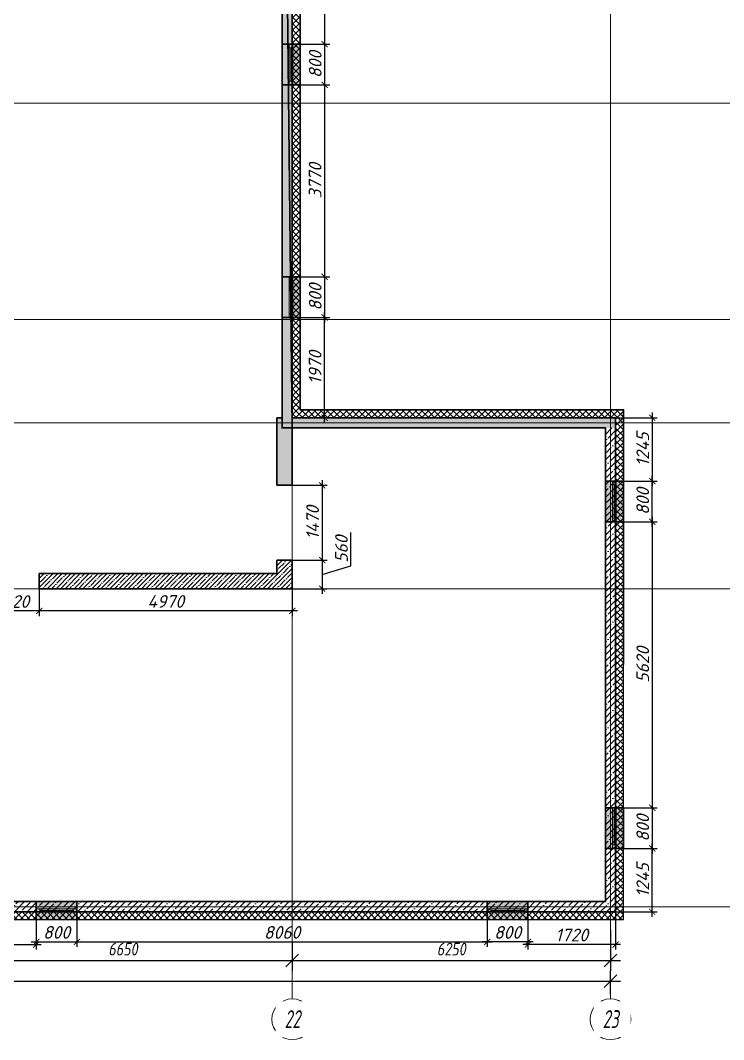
# Model space of a CAD drawing. Extents: x -96705 to 1864084, y -482104 to 235.
# Drawn here: x 1118138 to 1131952, y -158358 to -138329 of the extents above; entities that cross this region are included whole.
import ezdxf

# ---------------------------------------------------------------- set-up
doc = ezdxf.new("R2010")
doc.units = 0
doc.header["$LTSCALE"] = 100
doc.header["$PDMODE"] = 1
doc.header["$PDSIZE"] = 200
doc.linetypes.add('CENTER', pattern=[2, 1.25, -0.25, 0.25, -0.25])
doc.layers.get('Defpoints').update_dxf_attribs({"color": 42})
for name, color, linetype, lineweight in [('АР_Навесной фасад', 5, 'Continuous', 5), ('АР_Окна БЛОК', 250, 'Continuous', 13), ('АР_Оси', 193, 'Continuous', 9), ('АР_Оси размеры', 164, 'Continuous', 9), ('АР_Сущ Несущая стена', 202, 'Continuous', 30), ('АР_Утеплитель', 250, 'Continuous', 9), ('АР_Штриховка монолит', 250, 'Continuous', 9), ('СТЕНЫ кирпич ЛИДЕР', 250, 'Continuous', 15)]:
    doc.layers.add(name, color=color, linetype=linetype, lineweight=lineweight)
doc.styles.add('ISOCPEUR', font='isocpeui.ttf', dxfattribs={"height": 250})
doc.styles.add('ГОСТ 2.304', font='CS_Gost2304.shx', dxfattribs={"oblique": 10})
doc.dimstyles.new('R_100', dxfattribs={"dimtxt": 270, "dimasz": 120, "dimexe": 100, "dimexo": 0, "dimgap": 60, "dimtad": 1, "dimdec": 0, "dimrnd": 5, "dimzin": 0, "dimdsep": 46, "dimtxsty": 'ISOCPEUR', "dimblk": 'ARCHTICK', "dimcen": 0, "dimdle": 100, "dimclrd": 256, "dimclre": 256, "dimclrt": 256, "dimadec": 0, "dimazin": 0, "dimtfac": 2, "dimtdec": 0, "dimtofl": 0, "dimtmove": 1, "dimatfit": 3, "dimfxl": 1, "dimtvp": 3, "dimtolj": 1, "dimtzin": 0, "dimarcsym": 0})
doc.dimstyles.new('СПДС', dxfattribs={"dimscale": 100, "dimtxt": 2.5, "dimasz": 2.5, "dimexe": 2, "dimexo": 0.625, "dimgap": 1, "dimtad": 1, "dimdec": 0, "dimrnd": 5, "dimtxsty": 'ГОСТ 2.304', "dimblk": 'OBLIQUE', "dimblk1": 'OBLIQUE', "dimblk2": 'OBLIQUE', "dimcen": 2.5, "dimdle": 2, "dimadec": 0, "dimazin": 2, "dimtfac": 0.75, "dimtdec": 4, "dimtmove": 1, "dimatfit": 3, "dimfxl": 1, "dimtfill": 1, "dimtolj": 1, "dimarcsym": 1})
pattern_1 = [(45, (731759.35, -210952.4), (-88.388348, 88.388348), []), (45, (731847.74, -210952.4), (-88.388348, 88.388348), [156.25, -31.25, 0, -31.25])]
pattern_2 = [(45, (109726.16, -45746.82), (-123.743687, 123.743687), []), (45, (109849.9, -45746.82), (-123.743687, 123.743687), [218.75, -43.75, 0, -43.75])]

# ---------------------------------------------------------------- blocks, each defined once
blk = doc.blocks.new('_Oblique')
at = {"color": 0, "linetype": 'ByBlock', "lineweight": -2}
blk.add_line((-0.5, -0.5), (0.5, 0.5), dxfattribs=at)
blk = doc.blocks.new('*D666')
at = {"layer": 'Defpoints', "color": 0, "ltscale": 100, "transparency": 16777216}
for p in [(1116829, -156383), (1123479, -156383), (1123479, -156805)]:
    blk.add_point(p, dxfattribs=at)
at = {"layer": 'АР_Оси размеры', "color": 8, "lineweight": -2, "ltscale": 100, "transparency": 16777216}
for p, q in [((1116829, -156446), (1116829, -157005)), ((1123479, -156446), (1123479, -157005)), ((1116629, -156805), (1123679, -156805))]:
    blk.add_line(p, q, dxfattribs=at)
at = {"layer": 'АР_Оси размеры', "color": 8, "lineweight": -2, "ltscale": 100, "transparency": 16777216, "xscale": 250, "yscale": 250, "zscale": 250, "rotation": 180}
blk.add_blockref('_Oblique', (1116829, -156805), dxfattribs=at)
at = {"layer": 'АР_Оси размеры', "color": 8, "lineweight": -2, "ltscale": 100, "transparency": 16777216, "xscale": 250, "yscale": 250, "zscale": 250}
blk.add_blockref('_Oblique', (1123479, -156805), dxfattribs=at)
at = {"layer": 'АР_Оси размеры', "color": 8, "ltscale": 100, "transparency": 16777216, "insert": (1120154, -156580), "char_height": 250, "attachment_point": 5, "style": 'ГОСТ 2.304', "bg_fill": 3, "box_fill_scale": 1.1, "bg_fill_color": 256, "bg_fill_true_color": 13158600, "bg_fill_transparency": 0}
blk.add_mtext('\\A1;6650', dxfattribs=at)
blk = doc.blocks.new('*D667')
at = {"layer": 'Defpoints', "color": 0, "ltscale": 100, "transparency": 16777216}
for p in [(1129729, -156144), (1123479, -156383), (1129729, -156805)]:
    blk.add_point(p, dxfattribs=at)
at = {"layer": 'АР_Оси размеры', "color": 8, "lineweight": -2, "ltscale": 100, "transparency": 16777216}
for p, q in [((1129729, -156206), (1129729, -157005)), ((1123479, -156446), (1123479, -157005)), ((1123279, -156805), (1129929, -156805))]:
    blk.add_line(p, q, dxfattribs=at)
at = {"layer": 'АР_Оси размеры', "color": 8, "lineweight": -2, "ltscale": 100, "transparency": 16777216, "xscale": 250, "yscale": 250, "zscale": 250, "rotation": 180}
blk.add_blockref('_Oblique', (1123479, -156805), dxfattribs=at)
at = {"layer": 'АР_Оси размеры', "color": 8, "lineweight": -2, "ltscale": 100, "transparency": 16777216, "xscale": 250, "yscale": 250, "zscale": 250}
blk.add_blockref('_Oblique', (1129729, -156805), dxfattribs=at)
at = {"layer": 'АР_Оси размеры', "color": 8, "ltscale": 100, "transparency": 16777216, "insert": (1126604, -156580), "char_height": 250, "attachment_point": 5, "style": 'ГОСТ 2.304', "bg_fill": 3, "box_fill_scale": 1.1, "bg_fill_color": 256, "bg_fill_true_color": 13158600, "bg_fill_transparency": 0}
blk.add_mtext('\\A1;6250', dxfattribs=at)
blk = doc.blocks.new('*D638')
at = {"layer": 'Defpoints', "color": 0, "ltscale": 100, "transparency": 16777216}
for p in [(1129729, -157207), (1061314, -157533), (1129729, -157533)]:
    blk.add_point(p, dxfattribs=at)
at = {"layer": 'АР_Оси размеры', "color": 8, "lineweight": -2, "ltscale": 100, "transparency": 16777216}
for p, q in [((1061314, -157470), (1061314, -157007)), ((1129729, -157470), (1129729, -157007)), ((1061114, -157207), (1129929, -157207))]:
    blk.add_line(p, q, dxfattribs=at)
at = {"layer": 'АР_Оси размеры', "color": 8, "lineweight": -2, "ltscale": 100, "transparency": 16777216, "xscale": 250, "yscale": 250, "zscale": 250, "rotation": 180}
blk.add_blockref('_Oblique', (1061314, -157207), dxfattribs=at)
at = {"layer": 'АР_Оси размеры', "color": 8, "lineweight": -2, "ltscale": 100, "transparency": 16777216, "xscale": 250, "yscale": 250, "zscale": 250}
blk.add_blockref('_Oblique', (1129729, -157207), dxfattribs=at)
at = {"layer": 'АР_Оси размеры', "color": 8, "ltscale": 100, "transparency": 16777216, "insert": (1095521, -156982), "char_height": 250, "attachment_point": 5, "style": 'ГОСТ 2.304', "bg_fill": 3, "box_fill_scale": 1.1, "bg_fill_color": 256, "bg_fill_true_color": 13158600, "bg_fill_transparency": 0}
blk.add_mtext('\\A1;68415', dxfattribs=at)
blk = doc.blocks.new('_ArchTick')
at = {"color": 8, "linetype": 'ByBlock', "const_width": 0.15}
blk.add_lwpolyline([(-0.5, -0.5), (0.5, 0.5)], dxfattribs=at)
blk = doc.blocks.new('*D1050')
at = {"layer": 'Defpoints', "color": 8, "lineweight": -2, "ltscale": 100, "transparency": 16777216}
for p, q in [((1117588, -149497), (1117588, -150034)), ((1118508, -149497), (1118508, -150034)), ((1118608, -149934), (1117488, -149934))]:
    blk.add_line(p, q, dxfattribs=at)
at = {"layer": 'Defpoints', "color": 0, "ltscale": 100, "transparency": 16777216}
for p in [(1117588, -149497), (1118508, -149497), (1117588, -149934)]:
    blk.add_point(p, dxfattribs=at)
at = {"layer": 'Defpoints', "color": 8, "lineweight": -2, "ltscale": 100, "transparency": 16777216, "xscale": 120, "yscale": 120, "zscale": 120, "rotation": 180}
blk.add_blockref('_ArchTick', (1117588, -149934), dxfattribs=at)
at = {"layer": 'Defpoints', "color": 8, "lineweight": -2, "ltscale": 100, "transparency": 16777216, "xscale": 120, "yscale": 120, "zscale": 120}
blk.add_blockref('_ArchTick', (1118508, -149934), dxfattribs=at)
at = {"layer": 'Defpoints', "color": 8, "lineweight": 30, "ltscale": 100, "transparency": 16777216, "insert": (1118048, -149749), "char_height": 250, "attachment_point": 5, "style": 'ISOCPEUR'}
blk.add_mtext('\\A1;920', dxfattribs=at)
blk = doc.blocks.new('*D1051')
at = {"layer": 'Defpoints', "color": 8, "lineweight": -2, "ltscale": 100, "transparency": 16777216}
for p, q in [((1118508, -149497), (1118508, -150034)), ((1123479, -149497), (1123479, -150034)), ((1123579, -149934), (1118408, -149934))]:
    blk.add_line(p, q, dxfattribs=at)
at = {"layer": 'Defpoints', "color": 0, "ltscale": 100, "transparency": 16777216}
for p in [(1118508, -149497), (1123479, -149497), (1118508, -149934)]:
    blk.add_point(p, dxfattribs=at)
at = {"layer": 'Defpoints', "color": 8, "lineweight": -2, "ltscale": 100, "transparency": 16777216, "xscale": 120, "yscale": 120, "zscale": 120, "rotation": 180}
blk.add_blockref('_ArchTick', (1118508, -149934), dxfattribs=at)
at = {"layer": 'Defpoints', "color": 8, "lineweight": -2, "ltscale": 100, "transparency": 16777216, "xscale": 120, "yscale": 120, "zscale": 120}
blk.add_blockref('_ArchTick', (1123479, -149934), dxfattribs=at)
at = {"layer": 'Defpoints', "color": 8, "lineweight": 30, "ltscale": 100, "transparency": 16777216, "insert": (1120994, -149748), "char_height": 250, "attachment_point": 5, "style": 'ISOCPEUR'}
blk.add_mtext('\\A1;4970', dxfattribs=at)
blk = doc.blocks.new('*D1052')
at = {"layer": 'Defpoints', "color": 8, "lineweight": -2, "ltscale": 100, "transparency": 16777216}
for p, q in [((1124631, -149046), (1124631, -148395)), ((1123479, -148935), (1124166, -148935)), ((1124066, -148835), (1124066, -149597)), ((1124066, -149216), (1124631, -149046)), ((1123479, -149497), (1124166, -149497))]:
    blk.add_line(p, q, dxfattribs=at)
at = {"layer": 'Defpoints', "color": 0, "ltscale": 100, "transparency": 16777216}
for p in [(1123479, -148935), (1123479, -149497), (1124066, -149497)]:
    blk.add_point(p, dxfattribs=at)
at = {"layer": 'Defpoints', "color": 8, "lineweight": -2, "ltscale": 100, "transparency": 16777216, "xscale": 120, "yscale": 120, "zscale": 120}
for p, rotation in [((1124066, -148935), 90), ((1124066, -149497), 270)]:
    blk.add_blockref('_ArchTick', p, dxfattribs=dict(at, rotation=rotation))
at = {"layer": 'Defpoints', "color": 8, "lineweight": 30, "ltscale": 100, "transparency": 16777216, "insert": (1124446, -148721), "char_height": 250, "attachment_point": 5, "rotation": 90, "style": 'ISOCPEUR'}
blk.add_mtext('\\A1;560', dxfattribs=at)
blk = doc.blocks.new('*D1053')
at = {"layer": 'Defpoints', "color": 8, "lineweight": -2, "ltscale": 100, "transparency": 16777216}
for p, q in [((1124066, -147365), (1124066, -149035)), ((1123479, -147465), (1124166, -147465)), ((1123479, -148935), (1124166, -148935))]:
    blk.add_line(p, q, dxfattribs=at)
at = {"layer": 'Defpoints', "color": 0, "ltscale": 100, "transparency": 16777216}
for p in [(1123479, -147465), (1123479, -148935), (1124066, -148935)]:
    blk.add_point(p, dxfattribs=at)
at = {"layer": 'Defpoints', "color": 8, "lineweight": -2, "ltscale": 100, "transparency": 16777216, "xscale": 120, "yscale": 120, "zscale": 120}
for p, rotation in [((1124066, -147465), 90), ((1124066, -148935), 270)]:
    blk.add_blockref('_ArchTick', p, dxfattribs=dict(at, rotation=rotation))
at = {"layer": 'Defpoints', "color": 8, "lineweight": 30, "ltscale": 100, "transparency": 16777216, "insert": (1123879, -148200), "char_height": 250, "attachment_point": 5, "rotation": 90, "style": 'ISOCPEUR'}
blk.add_mtext('\\A1;1470', dxfattribs=at)
blk = doc.blocks.new('*D1060')
at = {"layer": 'Defpoints', "color": 8, "lineweight": -2, "ltscale": 100, "transparency": 16777216}
for p, q in [((1116729, -155847), (1116729, -156589)), ((1118449, -155899), (1118449, -156589)), ((1116629, -156489), (1118549, -156489))]:
    blk.add_line(p, q, dxfattribs=at)
at = {"layer": 'Defpoints', "color": 0, "ltscale": 100, "transparency": 16777216}
for p in [(1116729, -155847), (1118449, -155899), (1118449, -156489)]:
    blk.add_point(p, dxfattribs=at)
at = {"layer": 'Defpoints', "color": 8, "lineweight": -2, "ltscale": 100, "transparency": 16777216, "xscale": 120, "yscale": 120, "zscale": 120, "rotation": 180}
blk.add_blockref('_ArchTick', (1116729, -156489), dxfattribs=at)
at = {"layer": 'Defpoints', "color": 8, "lineweight": -2, "ltscale": 100, "transparency": 16777216, "xscale": 120, "yscale": 120, "zscale": 120}
blk.add_blockref('_ArchTick', (1118449, -156489), dxfattribs=at)
at = {"layer": 'Defpoints', "color": 8, "lineweight": 30, "ltscale": 100, "transparency": 16777216, "insert": (1117589, -156302), "char_height": 250, "attachment_point": 5, "style": 'ISOCPEUR'}
blk.add_mtext('\\A1;1720', dxfattribs=at)
blk = doc.blocks.new('*D1061')
at = {"layer": 'Defpoints', "color": 8, "lineweight": -2, "ltscale": 100, "transparency": 16777216}
for p, q in [((1118449, -156007), (1118449, -156536)), ((1119249, -156007), (1119249, -156536)), ((1118349, -156436), (1119349, -156436))]:
    blk.add_line(p, q, dxfattribs=at)
at = {"layer": 'Defpoints', "color": 0, "ltscale": 100, "transparency": 16777216}
for p in [(1118449, -156007), (1119249, -156007), (1119249, -156436)]:
    blk.add_point(p, dxfattribs=at)
at = {"layer": 'Defpoints', "color": 8, "lineweight": -2, "ltscale": 100, "transparency": 16777216, "xscale": 120, "yscale": 120, "zscale": 120, "rotation": 180}
blk.add_blockref('_ArchTick', (1118449, -156436), dxfattribs=at)
at = {"layer": 'Defpoints', "color": 8, "lineweight": -2, "ltscale": 100, "transparency": 16777216, "xscale": 120, "yscale": 120, "zscale": 120}
blk.add_blockref('_ArchTick', (1119249, -156436), dxfattribs=at)
at = {"layer": 'Defpoints', "color": 8, "lineweight": 30, "ltscale": 100, "transparency": 16777216, "insert": (1118849, -156251), "char_height": 250, "attachment_point": 5, "style": 'ISOCPEUR'}
blk.add_mtext('\\A1;800', dxfattribs=at)
blk = doc.blocks.new('*D1062')
at = {"layer": 'Defpoints', "color": 8, "lineweight": -2, "ltscale": 100, "transparency": 16777216}
for p, q in [((1128109, -155899), (1128109, -156589)), ((1129829, -155847), (1129829, -156589)), ((1129929, -156489), (1128009, -156489))]:
    blk.add_line(p, q, dxfattribs=at)
at = {"layer": 'Defpoints', "color": 0, "ltscale": 100, "transparency": 16777216}
for p in [(1128109, -155899), (1129829, -155847), (1128109, -156489)]:
    blk.add_point(p, dxfattribs=at)
at = {"layer": 'Defpoints', "color": 8, "lineweight": -2, "ltscale": 100, "transparency": 16777216, "xscale": 120, "yscale": 120, "zscale": 120, "rotation": 180}
blk.add_blockref('_ArchTick', (1128109, -156489), dxfattribs=at)
at = {"layer": 'Defpoints', "color": 8, "lineweight": -2, "ltscale": 100, "transparency": 16777216, "xscale": 120, "yscale": 120, "zscale": 120}
blk.add_blockref('_ArchTick', (1129829, -156489), dxfattribs=at)
at = {"layer": 'Defpoints', "color": 8, "lineweight": 30, "ltscale": 100, "transparency": 16777216, "insert": (1128969, -156302), "char_height": 250, "attachment_point": 5, "style": 'ISOCPEUR'}
blk.add_mtext('\\A1;1720', dxfattribs=at)
blk = doc.blocks.new('*D1063')
at = {"layer": 'Defpoints', "color": 8, "lineweight": -2, "ltscale": 100, "transparency": 16777216}
for p, q in [((1127309, -156007), (1127309, -156536)), ((1128109, -156007), (1128109, -156536)), ((1128209, -156436), (1127209, -156436))]:
    blk.add_line(p, q, dxfattribs=at)
at = {"layer": 'Defpoints', "color": 0, "ltscale": 100, "transparency": 16777216}
for p in [(1127309, -156007), (1128109, -156007), (1127309, -156436)]:
    blk.add_point(p, dxfattribs=at)
at = {"layer": 'Defpoints', "color": 8, "lineweight": -2, "ltscale": 100, "transparency": 16777216, "xscale": 120, "yscale": 120, "zscale": 120, "rotation": 180}
blk.add_blockref('_ArchTick', (1127309, -156436), dxfattribs=at)
at = {"layer": 'Defpoints', "color": 8, "lineweight": -2, "ltscale": 100, "transparency": 16777216, "xscale": 120, "yscale": 120, "zscale": 120}
blk.add_blockref('_ArchTick', (1128109, -156436), dxfattribs=at)
at = {"layer": 'Defpoints', "color": 8, "lineweight": 30, "ltscale": 100, "transparency": 16777216, "insert": (1127709, -156251), "char_height": 250, "attachment_point": 5, "style": 'ISOCPEUR'}
blk.add_mtext('\\A1;800', dxfattribs=at)
blk = doc.blocks.new('*D643')
at = {"layer": 'Defpoints', "color": 8, "lineweight": -2, "ltscale": 100, "transparency": 16777216}
for p, q in [((1119249, -156007), (1119249, -156536)), ((1127309, -156007), (1127309, -156536)), ((1119149, -156436), (1127409, -156436))]:
    blk.add_line(p, q, dxfattribs=at)
at = {"layer": 'Defpoints', "color": 0, "ltscale": 100, "transparency": 16777216}
for p in [(1119249, -156007), (1127309, -156007), (1127309, -156436)]:
    blk.add_point(p, dxfattribs=at)
at = {"layer": 'Defpoints', "color": 8, "lineweight": -2, "ltscale": 100, "transparency": 16777216, "xscale": 120, "yscale": 120, "zscale": 120, "rotation": 180}
blk.add_blockref('_ArchTick', (1119249, -156436), dxfattribs=at)
at = {"layer": 'Defpoints', "color": 8, "lineweight": -2, "ltscale": 100, "transparency": 16777216, "xscale": 120, "yscale": 120, "zscale": 120}
blk.add_blockref('_ArchTick', (1127309, -156436), dxfattribs=at)
at = {"layer": 'Defpoints', "color": 8, "lineweight": 30, "ltscale": 100, "transparency": 16777216, "insert": (1123279, -156251), "char_height": 250, "attachment_point": 5, "style": 'ISOCPEUR'}
blk.add_mtext('\\A1;8060', dxfattribs=at)
blk = doc.blocks.new('*D1064')
at = {"layer": 'Defpoints', "color": 8, "lineweight": -2, "ltscale": 100, "transparency": 16777216}
for p, q in [((1129829, -154602), (1130649, -154602)), ((1130549, -155947), (1130549, -154502)), ((1129829, -155847), (1130649, -155847))]:
    blk.add_line(p, q, dxfattribs=at)
at = {"layer": 'Defpoints', "color": 0, "ltscale": 100, "transparency": 16777216}
for p in [(1129829, -154602), (1130549, -154602), (1129829, -155847)]:
    blk.add_point(p, dxfattribs=at)
at = {"layer": 'Defpoints', "color": 8, "lineweight": -2, "ltscale": 100, "transparency": 16777216, "xscale": 120, "yscale": 120, "zscale": 120}
for p, rotation in [((1130549, -154602), 90), ((1130549, -155847), 270)]:
    blk.add_blockref('_ArchTick', p, dxfattribs=dict(at, rotation=rotation))
at = {"layer": 'Defpoints', "color": 8, "lineweight": 30, "ltscale": 100, "transparency": 16777216, "insert": (1130364, -155224), "char_height": 250, "attachment_point": 5, "rotation": 90, "style": 'ISOCPEUR'}
blk.add_mtext('\\A1;1245', dxfattribs=at)
blk = doc.blocks.new('*D1065')
at = {"layer": 'Defpoints', "color": 8, "lineweight": -2, "ltscale": 100, "transparency": 16777216}
for p, q in [((1129989, -153802), (1130649, -153802)), ((1130549, -153702), (1130549, -154702)), ((1129989, -154602), (1130649, -154602))]:
    blk.add_line(p, q, dxfattribs=at)
at = {"layer": 'Defpoints', "color": 0, "ltscale": 100, "transparency": 16777216}
for p in [(1129989, -153802), (1129989, -154602), (1130549, -154602)]:
    blk.add_point(p, dxfattribs=at)
at = {"layer": 'Defpoints', "color": 8, "lineweight": -2, "ltscale": 100, "transparency": 16777216, "xscale": 120, "yscale": 120, "zscale": 120}
for p, rotation in [((1130549, -153802), 90), ((1130549, -154602), 270)]:
    blk.add_blockref('_ArchTick', p, dxfattribs=dict(at, rotation=rotation))
at = {"layer": 'Defpoints', "color": 8, "lineweight": 30, "ltscale": 100, "transparency": 16777216, "insert": (1130364, -154202), "char_height": 250, "attachment_point": 5, "rotation": 90, "style": 'ISOCPEUR'}
blk.add_mtext('\\A1;800', dxfattribs=at)
blk = doc.blocks.new('*D644')
at = {"layer": 'Defpoints', "color": 8, "lineweight": -2, "ltscale": 100, "transparency": 16777216}
for p, q in [((1129829, -146137), (1130649, -146137)), ((1130549, -146037), (1130549, -147482)), ((1129829, -147382), (1130649, -147382))]:
    blk.add_line(p, q, dxfattribs=at)
at = {"layer": 'Defpoints', "color": 0, "ltscale": 100, "transparency": 16777216}
for p in [(1129829, -146137), (1129829, -147382), (1130549, -147382)]:
    blk.add_point(p, dxfattribs=at)
at = {"layer": 'Defpoints', "color": 8, "lineweight": -2, "ltscale": 100, "transparency": 16777216, "xscale": 120, "yscale": 120, "zscale": 120}
for p, rotation in [((1130549, -146137), 90), ((1130549, -147382), 270)]:
    blk.add_blockref('_ArchTick', p, dxfattribs=dict(at, rotation=rotation))
at = {"layer": 'Defpoints', "color": 8, "lineweight": 30, "ltscale": 100, "transparency": 16777216, "insert": (1130364, -146759), "char_height": 250, "attachment_point": 5, "rotation": 90, "style": 'ISOCPEUR'}
blk.add_mtext('\\A1;1245', dxfattribs=at)
blk = doc.blocks.new('*D1066')
at = {"layer": 'Defpoints', "color": 8, "lineweight": -2, "ltscale": 100, "transparency": 16777216}
for p, q in [((1129989, -147382), (1130649, -147382)), ((1130549, -148282), (1130549, -147282)), ((1129989, -148182), (1130649, -148182))]:
    blk.add_line(p, q, dxfattribs=at)
at = {"layer": 'Defpoints', "color": 0, "ltscale": 100, "transparency": 16777216}
for p in [(1129989, -147382), (1130549, -147382), (1129989, -148182)]:
    blk.add_point(p, dxfattribs=at)
at = {"layer": 'Defpoints', "color": 8, "lineweight": -2, "ltscale": 100, "transparency": 16777216, "xscale": 120, "yscale": 120, "zscale": 120}
for p, rotation in [((1130549, -147382), 90), ((1130549, -148182), 270)]:
    blk.add_blockref('_ArchTick', p, dxfattribs=dict(at, rotation=rotation))
at = {"layer": 'Defpoints', "color": 8, "lineweight": 30, "ltscale": 100, "transparency": 16777216, "insert": (1130364, -147782), "char_height": 250, "attachment_point": 5, "rotation": 90, "style": 'ISOCPEUR'}
blk.add_mtext('\\A1;800', dxfattribs=at)
blk = doc.blocks.new('*D645')
at = {"layer": 'Defpoints', "color": 8, "lineweight": -2, "ltscale": 100, "transparency": 16777216}
for p, q in [((1129989, -148182), (1130649, -148182)), ((1130549, -148082), (1130549, -153902)), ((1129989, -153802), (1130649, -153802))]:
    blk.add_line(p, q, dxfattribs=at)
at = {"layer": 'Defpoints', "color": 0, "ltscale": 100, "transparency": 16777216}
for p in [(1129989, -148182), (1129989, -153802), (1130549, -153802)]:
    blk.add_point(p, dxfattribs=at)
at = {"layer": 'Defpoints', "color": 8, "lineweight": -2, "ltscale": 100, "transparency": 16777216, "xscale": 120, "yscale": 120, "zscale": 120}
for p, rotation in [((1130549, -148182), 90), ((1130549, -153802), 270)]:
    blk.add_blockref('_ArchTick', p, dxfattribs=dict(at, rotation=rotation))
at = {"layer": 'Defpoints', "color": 8, "lineweight": 30, "ltscale": 100, "transparency": 16777216, "insert": (1130364, -150992), "char_height": 250, "attachment_point": 5, "rotation": 90, "style": 'ISOCPEUR'}
blk.add_mtext('\\A1;5620', dxfattribs=at)
blk = doc.blocks.new('*D1069')
at = {"layer": 'Defpoints', "color": 8, "lineweight": -2, "ltscale": 100, "transparency": 16777216}
for p, q in [((1123479, -144167), (1124215, -144167)), ((1124115, -146237), (1124115, -144067)), ((1123479, -146137), (1124215, -146137))]:
    blk.add_line(p, q, dxfattribs=at)
at = {"layer": 'Defpoints', "color": 0, "ltscale": 100, "transparency": 16777216}
for p in [(1123479, -144167), (1124115, -144167), (1123479, -146137)]:
    blk.add_point(p, dxfattribs=at)
at = {"layer": 'Defpoints', "color": 8, "lineweight": -2, "ltscale": 100, "transparency": 16777216, "xscale": 120, "yscale": 120, "zscale": 120}
for p, rotation in [((1124115, -144167), 90), ((1124115, -146137), 270)]:
    blk.add_blockref('_ArchTick', p, dxfattribs=dict(at, rotation=rotation))
at = {"layer": 'Defpoints', "color": 8, "lineweight": 30, "ltscale": 100, "transparency": 16777216, "insert": (1123928, -145152), "char_height": 250, "attachment_point": 5, "rotation": 90, "style": 'ISOCPEUR'}
blk.add_mtext('\\A1;1970', dxfattribs=at)
blk = doc.blocks.new('*D1070')
at = {"layer": 'Defpoints', "color": 8, "lineweight": -2, "ltscale": 100, "transparency": 16777216}
for p, q in [((1123629, -143367), (1124215, -143367)), ((1124115, -143267), (1124115, -144267)), ((1123639, -144167), (1124215, -144167))]:
    blk.add_line(p, q, dxfattribs=at)
at = {"layer": 'Defpoints', "color": 0, "ltscale": 100, "transparency": 16777216}
for p in [(1123629, -143367), (1123639, -144167), (1124115, -144167)]:
    blk.add_point(p, dxfattribs=at)
at = {"layer": 'Defpoints', "color": 8, "lineweight": -2, "ltscale": 100, "transparency": 16777216, "xscale": 120, "yscale": 120, "zscale": 120}
for p, rotation in [((1124115, -143367), 90), ((1124115, -144167), 270)]:
    blk.add_blockref('_ArchTick', p, dxfattribs=dict(at, rotation=rotation))
at = {"layer": 'Defpoints', "color": 8, "lineweight": 30, "ltscale": 100, "transparency": 16777216, "insert": (1123930, -143767), "char_height": 250, "attachment_point": 5, "rotation": 90, "style": 'ISOCPEUR'}
blk.add_mtext('\\A1;800', dxfattribs=at)
blk = doc.blocks.new('*D1071')
at = {"layer": 'Defpoints', "color": 8, "lineweight": -2, "ltscale": 100, "transparency": 16777216}
for p, q in [((1123639, -139597), (1124215, -139597)), ((1124115, -139497), (1124115, -143467)), ((1123639, -143367), (1124215, -143367))]:
    blk.add_line(p, q, dxfattribs=at)
at = {"layer": 'Defpoints', "color": 0, "ltscale": 100, "transparency": 16777216}
for p in [(1123639, -139597), (1123639, -143367), (1124115, -143367)]:
    blk.add_point(p, dxfattribs=at)
at = {"layer": 'Defpoints', "color": 8, "lineweight": -2, "ltscale": 100, "transparency": 16777216, "xscale": 120, "yscale": 120, "zscale": 120}
for p, rotation in [((1124115, -139597), 90), ((1124115, -143367), 270)]:
    blk.add_blockref('_ArchTick', p, dxfattribs=dict(at, rotation=rotation))
at = {"layer": 'Defpoints', "color": 8, "lineweight": 30, "ltscale": 100, "transparency": 16777216, "insert": (1123928, -141482), "char_height": 250, "attachment_point": 5, "rotation": 90, "style": 'ISOCPEUR'}
blk.add_mtext('\\A1;3770', dxfattribs=at)
blk = doc.blocks.new('*D646')
at = {"layer": 'Defpoints', "color": 8, "lineweight": -2, "ltscale": 100, "transparency": 16777216}
for p, q in [((1123639, -138797), (1124215, -138797)), ((1124115, -138697), (1124115, -139697)), ((1123639, -139597), (1124215, -139597))]:
    blk.add_line(p, q, dxfattribs=at)
at = {"layer": 'Defpoints', "color": 0, "ltscale": 100, "transparency": 16777216}
for p in [(1123639, -138797), (1123639, -139597), (1124115, -139597)]:
    blk.add_point(p, dxfattribs=at)
at = {"layer": 'Defpoints', "color": 8, "lineweight": -2, "ltscale": 100, "transparency": 16777216, "xscale": 120, "yscale": 120, "zscale": 120}
for p, rotation in [((1124115, -138797), 90), ((1124115, -139597), 270)]:
    blk.add_blockref('_ArchTick', p, dxfattribs=dict(at, rotation=rotation))
at = {"layer": 'Defpoints', "color": 8, "lineweight": 30, "ltscale": 100, "transparency": 16777216, "insert": (1123930, -139197), "char_height": 250, "attachment_point": 5, "rotation": 90, "style": 'ISOCPEUR'}
blk.add_mtext('\\A1;800', dxfattribs=at)
blk = doc.blocks.new('*D1072')
at = {"layer": 'Defpoints', "color": 8, "lineweight": -2, "ltscale": 100, "transparency": 16777216}
for p, q in [((1124115, -135927), (1124115, -138897)), ((1123639, -136027), (1124215, -136027)), ((1123639, -138797), (1124215, -138797))]:
    blk.add_line(p, q, dxfattribs=at)
at = {"layer": 'Defpoints', "color": 0, "ltscale": 100, "transparency": 16777216}
for p in [(1123639, -136027), (1123639, -138797), (1124115, -138797)]:
    blk.add_point(p, dxfattribs=at)
at = {"layer": 'Defpoints', "color": 8, "lineweight": -2, "ltscale": 100, "transparency": 16777216, "xscale": 120, "yscale": 120, "zscale": 120}
for p, rotation in [((1124115, -136027), 90), ((1124115, -138797), 270)]:
    blk.add_blockref('_ArchTick', p, dxfattribs=dict(at, rotation=rotation))
at = {"layer": 'Defpoints', "color": 8, "lineweight": 30, "ltscale": 100, "transparency": 16777216, "insert": (1123928, -137412), "char_height": 250, "attachment_point": 5, "rotation": 90, "style": 'ISOCPEUR'}
blk.add_mtext('\\A1;2770', dxfattribs=at)
blk = doc.blocks.new('*U416')
h = blk.add_hatch(color=8)
h.dxf.hatch_style = 1
h.paths.add_polyline_path([(-800, -140), (0, -140), (0, 220), (-800, 220)])
at = {"color": 8, "lineweight": 30}
for p, q in [((-800, -140), (-800, 220)), ((0, -140), (0, 220))]:
    blk.add_line(p, q, dxfattribs=at)
at = {"color": 8}
for p, q in [((0, 220), (-800, 220)), ((-800, 70), (0, 70)), ((-800, 0), (0, 0)), ((-730, 0), (-730, 70)), ((-730, 35), (-70, 35)), ((-70, 0), (-70, 70)), ((-800, -140), (0, -140)), ((-800, -140), (-800, -140)), ((-800, -140), (-800, -140)), ((0, -140), (0, -140)), ((0, -140), (0, -140))]:
    blk.add_line(p, q, dxfattribs=at)

msp = doc.modelspace()

# ---------------------------------------------------------------- hatches: boundary and pattern name
at = {"layer": 'АР_Утеплитель', "ltscale": 100}
h = msp.add_hatch(dxfattribs=at)
h.set_pattern_fill('ANSI37', color=8, scale=700)
h.set_pattern_definition([(45, (116217.33, -106593.18), (-61.871843, 61.871843), []), (135, (116217.33, -106593.18), (-61.871843, -61.871843), [])])
edge = h.paths.add_edge_path()
edge.add_line((1100304.2, -144706.7), (1100454.7, -144706.7))
edge.add_arc((1095664.7, -144409.7), 4799.2, 356.45146, 359.43836)
edge.add_line((1100463.7, -144456.7), (1108699, -144456.7))
edge.add_line((1108699, -144456.7), (1108699, -149646.7))
edge.add_line((1108699, -149646.7), (1116579, -149646.7))
edge.add_line((1116579, -149646.7), (1116579, -155996.7))
edge.add_line((1116579, -155996.7), (1129978.9, -155996.7))
edge.add_line((1129978.9, -155996.7), (1129979, -145986.7))
edge.add_line((1129979, -145986.7), (1123629, -145986.7))
edge.add_line((1123629, -145986.7), (1123629, -128116.7))
edge.add_line((1123629, -128116.7), (1113129, -128116.7))
edge.add_line((1113129, -128116.7), (1113129, -124151.7))
edge.add_line((1113129, -124151.7), (1078029, -124151.7))
edge.add_line((1078029, -124151.7), (1078029, -128116.7))
edge.add_line((1078029, -128116.7), (1073203.8, -128116.7))
edge.add_line((1073203.8, -128116.7), (1073203.8, -128266.7))
edge.add_line((1073203.8, -128266.7), (1078179, -128266.7))
edge.add_line((1078179, -128266.7), (1078179, -124301.7))
edge.add_line((1078179, -124301.7), (1112979, -124301.7))
edge.add_line((1112979, -124301.7), (1112979, -128266.7))
edge.add_line((1112979, -128266.7), (1123479, -128266.7))
edge.add_line((1123479, -128266.7), (1123479, -146136.7))
edge.add_line((1123479, -146136.7), (1129829, -146136.7))
edge.add_line((1129829, -146136.7), (1129828.9, -155846.7))
edge.add_line((1129828.9, -155846.7), (1116729, -155846.7))
edge.add_line((1116729, -155846.7), (1116729, -149496.7))
edge.add_line((1116729, -149496.7), (1108849, -149496.7))
edge.add_line((1108849, -149496.7), (1108849, -144306.7))
edge.add_line((1108849, -144306.7), (1100313.7, -144306.7))
edge.add_arc((1095501.5, -144393.2), 4812.9, -3.73457, 1.02993, ccw=False)
at = {"layer": 'АР_Штриховка монолит', "ltscale": 100}
h = msp.add_hatch(dxfattribs=at)
h.set_pattern_fill('ANSI35', color=8, scale=500)
h.set_pattern_definition(pattern_1)
h.paths.add_polyline_path([(1129829, -146136.7), (1123479, -146136.7), (1123479, -128466.4), (1123279, -128467.1), (1123279, -146136.7), (1123179, -146136.7), (1123179, -147465), (1123479, -147465), (1123479, -146336.7), (1129629, -146336.7), (1129829, -146336.7)])
h = msp.add_hatch(dxfattribs=at)
h.set_pattern_fill('ANSI35', color=8, scale=700)
h.set_pattern_definition(pattern_2)
h.paths.add_polyline_path([(1129829, -146336.7), (1129629, -146336.7), (1129629, -155646.7), (1129629, -155846.7), (1129829, -155846.7)])
h = msp.add_hatch(dxfattribs=at)
h.set_pattern_fill('ANSI35', color=8, scale=500)
h.set_pattern_definition(pattern_1)
h.paths.add_polyline_path([(1123179, -149196.7), (1118508.3, -149196.7), (1118508.3, -149496.7), (1123479, -149496.7), (1123479, -148935), (1123179, -148935)])
h = msp.add_hatch(dxfattribs=at)
h.set_pattern_fill('ANSI35', color=8, scale=700)
h.set_pattern_definition(pattern_2)
h.paths.add_polyline_path([(1116929, -155646.7), (1116729, -155646.7), (1116729, -155846.7), (1129629, -155846.7), (1129629, -155646.7)])

# ---------------------------------------------------------------- linework, layer by layer
at = {"layer": 'Defpoints', "color": 8, "lineweight": 30, "ltscale": 100}
msp.add_lwpolyline([(1078479, -124601.7), (1112679, -124601.7), (1112679, -136086.7), (1116989, -136086.7), (1116989, -128466.7), (1123279, -128466.7), (1123479, -146336.7), (1129629, -146336.7), (1129629, -155646.7), (1116929, -155646.7), (1116929, -149296.7), (1109049, -149296.7), (1109049, -144206.7), (1082234, -144206.7)], dxfattribs=at)
at = {"layer": 'АР_Навесной фасад', "color": 8, "ltscale": 100}
for p, q in [((1123629, -145986.7), (1123629, -128116.7)), ((1123639, -145976.7), (1123639, -128106.7)), ((1123629, -145986.7), (1129979.3, -145986.7)), ((1123639, -145976.7), (1129989.3, -145976.7))]:
    msp.add_line(p, q, dxfattribs=at)
for points in [[(1129978.9, -155996.7), (1129979.3, -145986.7)], [(1129988.9, -156006.7), (1129989.3, -145976.7)], [(1116569, -156006.7), (1129988.9, -156006.7)], [(1116579, -155996.7), (1129978.9, -155996.7)]]:
    msp.add_lwpolyline(points, dxfattribs=at)
at = {"layer": 'АР_Оси', "color": 8, "linetype": 'CENTER', "ltscale": 1000}
for p, q in [((1123479, -157558), (1123479, -123250.5)), ((1129729, -157558), (1129729, -123250.5)), ((1048750.2, -139956.7), (1132347.4, -139956.7)), ((1048750.2, -144206.7), (1132347.4, -144206.7)), ((1048750.2, -146236.7), (1132347.4, -146236.7)), ((1048750.2, -149496.7), (1132347.4, -149496.7)), ((1048750.2, -155746.7), (1132347.4, -155746.7))]:
    msp.add_line(p, q, dxfattribs=at)
at = {"layer": 'АР_Оси', "color": 8, "ltscale": 0.5}
for centre in [(1123479, -157958), (1129729, -157958)]:
    msp.add_circle(centre, 400, dxfattribs=at)
at = {"layer": 'АР_Сущ Несущая стена', "color": 8, "ltscale": 100}
for p, q in [((1123479, -146136.7), (1123479, -128266.7)), ((1123279, -146136.7), (1123279, -128466.7)), ((1123179, -146136.7), (1123279, -146136.7)), ((1123179, -147465), (1123179, -146136.7)), ((1123479, -146136.7), (1129829, -146136.7)), ((1129829, -155846.7), (1129829, -146136.7)), ((1123479, -147465), (1123479, -146336.7)), ((1123479, -146336.7), (1129629, -146336.7)), ((1129629, -155646.7), (1129629, -146336.7)), ((1123179, -149196.7), (1123179, -148935)), ((1123179, -148935), (1123479, -148935)), ((1123479, -148935), (1123479, -149496.7)), ((1123179, -149196.7), (1118508.3, -149196.7)), ((1118508.3, -149496.7), (1118508.3, -149196.7)), ((1123479, -149496.7), (1118508.3, -149496.7)), ((1116929, -155646.7), (1129629, -155646.7)), ((1116729, -155846.7), (1129829, -155846.7))]:
    msp.add_line(p, q, dxfattribs=at)
for points in [[(1078479, -124601.7), (1112679, -124601.7), (1112679, -128466.7), (1123279, -128466.7), (1123279, -146336.7), (1129629.3, -146336.7), (1129629.3, -155646.7), (1116929, -155646.7), (1116929, -149296.7), (1109049, -149296.7), (1109049, -144106.7), (1099914.8, -144106.7)], [(1123479, -147465), (1123179, -147465)]]:
    msp.add_lwpolyline(points, dxfattribs=at)
at = {"layer": 'СТЕНЫ кирпич ЛИДЕР', "color": 8, "linetype": 'Continuous', "ltscale": 100}
msp.add_lwpolyline([(1120155.7, -155646.7), (1120035.7, -155646.7)], dxfattribs=at)

# ---------------------------------------------------------------- block references
at = {"layer": 'АР_Окна БЛОК', "color": 8}
for p, rotation in [((1123419, -139596.7), 270), ((1123419, -144166.7), 270), ((1129769.3, -154601.7), 270), ((1127309, -155786.7), 180)]:
    msp.add_blockref('*U416', p, dxfattribs=dict(at, rotation=rotation))
at = {"layer": 'АР_Окна БЛОК', "color": 8, "xscale": -1}
for p, rotation in [((1129769.3, -147381.7), 270), ((1119249, -155786.7), 180)]:
    msp.add_blockref('*U416', p, dxfattribs=dict(at, rotation=rotation))

# ---------------------------------------------------------------- dimensions: what is measured, and where the dimension line sits
at = {"layer": 'Defpoints', "color": 8, "lineweight": 30, "ltscale": 100}
for base, p1, p2, angle, picture, middle in [((1124114.9, -138796.7), (1123639, -136026.7), (1123639, -138796.7), 90, '*D1072', (1123928.2, -137411.7)), ((1124114.9, -139596.7), (1123639, -138796.7), (1123639, -139596.7), 90, '*D646', (1123929.9, -139196.7)), ((1124114.9, -143366.7), (1123639, -139596.7), (1123639, -143366.7), 90, '*D1071', (1123928.2, -141481.7)), ((1124114.9, -144166.7), (1123629, -143366.7), (1123639, -144166.7), 90, '*D1070', (1123929.9, -143766.7)), ((1124114.9, -144166.7), (1123479, -146136.7), (1123479, -144166.7), 90, '*D1069', (1123928.2, -145151.7)), ((1130549.4, -147381.7), (1129829, -146136.7), (1129829, -147381.7), 270, '*D644', (1130364.4, -146759.2)), ((1124065.9, -148935), (1123479, -147465), (1123479, -148935), 90, '*D1053', (1123879.2, -148200)), ((1130549.4, -147381.7), (1129989.3, -148181.7), (1129989.3, -147381.7), 270, '*D1066', (1130364.4, -147781.7)), ((1130549.4, -153801.7), (1129989.3, -148181.7), (1129989.3, -153801.7), 90, '*D645', (1130364.4, -150991.7)), ((1124065.9, -149496.7), (1123479, -148935), (1123479, -149496.7), 90, '*D1052', (1124445.9, -148986.4)), ((1130549.4, -154601.7), (1129989.3, -153801.7), (1129989.3, -154601.7), 90, '*D1065', (1130364.4, -154201.7)), ((1130549.4, -154601.7), (1129829, -155846.7), (1129829, -154601.7), 90, '*D1064', (1130364.4, -155224.2))]:
    dim = msp.add_linear_dim(base=base, p1=p1, p2=p2, angle=angle, dimstyle='R_100', override={"dimpost": '\\X', "dimclrd": 8, "dimclre": 8, "dimclrt": 8, "dimfxl": 2.5, "dimarcsym": 1}, dxfattribs=at)
    dim.commit()
    dim.dimension.update_dxf_attribs({"geometry": picture, "text_midpoint": middle})
for base, p1, p2, picture, middle in [((1117588.3, -149934.4), (1118508.3, -149496.7), (1117588.3, -149496.7), '*D1050', (1118048.3, -149749.4)), ((1118508.3, -149934.4), (1123479, -149496.7), (1118508.3, -149496.7), '*D1051', (1120993.6, -149747.8))]:
    dim = msp.add_linear_dim(base=base, p1=p1, p2=p2, dimstyle='R_100', override={"dimpost": '\\X', "dimclrd": 8, "dimclre": 8, "dimclrt": 8, "dimfxl": 2.5, "dimarcsym": 1}, dxfattribs=at)
    dim.commit()
    dim.dimension.update_dxf_attribs({"geometry": picture, "text_midpoint": middle})

# ---------------------------------------------------------------- next in the draw order: texts
at = {"layer": 'АР_Оси', "color": 8, "char_height": 350, "attachment_point": 1, "line_spacing_factor": 1.149209, "style": 'ГОСТ 2.304', "bg_fill": 2}
for s, insert, width in [('{\\W0.8;22}', (1123327.6, -157780.2), 520.89), ('{\\W0.8;23}', (1129577.5, -157780.2), 370.762)]:
    msp.add_mtext(s, dxfattribs=dict(at, insert=insert, width=width))

# ---------------------------------------------------------------- next in the draw order: dimensions: what is measured, and where the dimension line sits
at = {"layer": 'АР_Оси размеры', "color": 8, "ltscale": 100}
dim = msp.add_linear_dim(base=(1123479, -156805.3), p1=(1116829, -156383.2), p2=(1123479, -156383.2), dimstyle='СПДС', override={"dimclrd": 8, "dimclre": 8, "dimclrt": 8}, dxfattribs=at)
dim.commit()
dim.dimension.update_dxf_attribs({"geometry": '*D666', "text_midpoint": (1120154, -156580.3)})

# ---------------------------------------------------------------- next in the draw order: dimensions: what is measured, and where the dimension line sits
at = {"layer": 'Defpoints', "color": 8, "lineweight": 30, "ltscale": 100}
for base, p1, p2, picture, middle in [((1118449, -156488.5), (1116729, -155846.7), (1118449, -155898.8), '*D1060', (1117589, -156301.9)), ((1119249, -156436.4), (1118449, -156006.7), (1119249, -156006.7), '*D1061', (1118849, -156251.4))]:
    dim = msp.add_linear_dim(base=base, p1=p1, p2=p2, dimstyle='R_100', override={"dimpost": '\\X', "dimclrd": 8, "dimclre": 8, "dimclrt": 8, "dimfxl": 2.5, "dimarcsym": 1}, dxfattribs=at)
    dim.commit()
    dim.dimension.update_dxf_attribs({"geometry": picture, "text_midpoint": middle})
at = {"layer": 'АР_Оси размеры', "color": 8, "ltscale": 100}
dim = msp.add_linear_dim(base=(1129729, -156805.3), p1=(1123479, -156383.2), p2=(1129729, -156143.8), dimstyle='СПДС', override={"dimclrd": 8, "dimclre": 8, "dimclrt": 8}, dxfattribs=at)
dim.commit()
dim.dimension.update_dxf_attribs({"geometry": '*D667', "text_midpoint": (1126604, -156580.3)})

# ---------------------------------------------------------------- next in the draw order: dimensions: what is measured, and where the dimension line sits
at = {"layer": 'Defpoints', "color": 8, "lineweight": 30, "ltscale": 100}
dim = msp.add_linear_dim(base=(1127309, -156436.4), p1=(1119249, -156006.7), p2=(1127309, -156006.7), dimstyle='R_100', override={"dimpost": '\\X', "dimclrd": 8, "dimclre": 8, "dimclrt": 8, "dimfxl": 2.5, "dimarcsym": 1}, dxfattribs=at)
dim.commit()
dim.dimension.update_dxf_attribs({"geometry": '*D643', "text_midpoint": (1123279, -156251.4)})
for base, p1, p2, picture, middle in [((1127309, -156436.4), (1128109, -156006.7), (1127309, -156006.7), '*D1063', (1127709, -156251.4)), ((1128109, -156488.5), (1129829, -155846.7), (1128109, -155898.8), '*D1062', (1128969, -156301.9))]:
    dim = msp.add_linear_dim(base=base, p1=p1, p2=p2, angle=180, dimstyle='R_100', override={"dimpost": '\\X', "dimclrd": 8, "dimclre": 8, "dimclrt": 8, "dimfxl": 2.5, "dimarcsym": 1}, dxfattribs=at)
    dim.commit()
    dim.dimension.update_dxf_attribs({"geometry": picture, "text_midpoint": middle})
at = {"layer": 'АР_Оси размеры', "color": 8, "ltscale": 100}
dim = msp.add_linear_dim(base=(1129729, -157207.4), p1=(1061314, -157533), p2=(1129729, -157533), dimstyle='СПДС', override={"dimclrd": 8, "dimclre": 8, "dimclrt": 8}, dxfattribs=at)
dim.commit()
dim.dimension.update_dxf_attribs({"geometry": '*D638', "text_midpoint": (1095521.5, -156982.4)})

doc.saveas('drawing.dxf')
